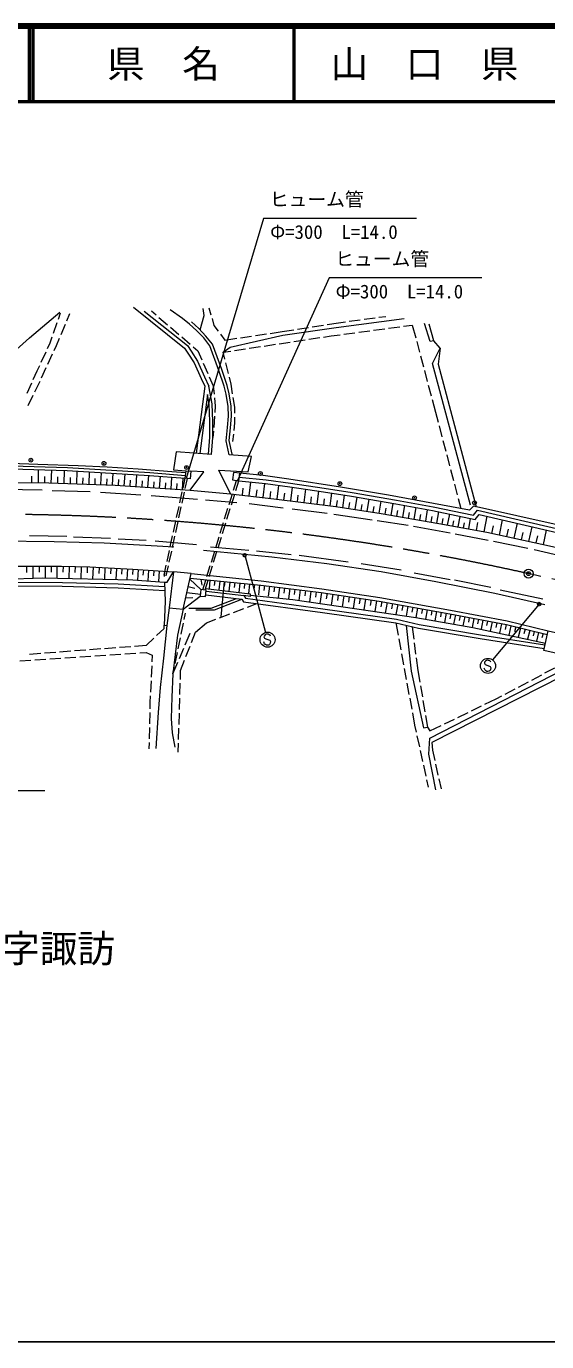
# Model space of a CAD drawing. Units: millimetres at full size, sheet at 1:1000; details may follow other scales. Extents: x 40000 to 680000, y 20000 to 380000.
# Drawn here: x 297383 to 366629, y 205000 to 380000 of the extents above; entities that cross this region are included whole.
import ezdxf
from ezdxf.enums import TextEntityAlignment as Align

# ---------------------------------------------------------------- set-up
doc = ezdxf.new("R2010")
doc.units = ezdxf.units.MM
doc.header["$LTSCALE"] = 1000
doc.header["$PDMODE"] = 32
doc.header["$PDSIZE"] = 500
doc.linetypes.add('CHAIN', pattern=[18.5, 12, -1.5, 3.5, -1.5])
for name, color, linetype, lineweight in [('M-BGD', 7, 'Continuous', 13), ('M-BMK', 2, 'CHAIN', 13), ('M-BMK-ROW', 30, 'Continuous', 13), ('M-BMK-SRVR', 3, 'Continuous', 13), ('M-STR-HTXT', 7, 'Continuous', 13), ('M-STR-STRC', 7, 'Continuous', 13), ('M-TTL', 2, 'Continuous', 140), ('M-TTL-BAND', 7, 'Continuous', 25), ('M-TTL-LINE', 7, 'Continuous', 50), ('M-TTL-TXT', 7, 'Continuous', 13)]:
    doc.layers.add(name, color=color, linetype=linetype, lineweight=lineweight)
doc.layers.add('M-BMK-HTXT', color=7, linetype='Continuous')
doc.styles.add('ＭＳ ゴシック', font='')
doc.styles.get('ＭＳ ゴシック').set_extended_font_data('MS Gothic')

msp = doc.modelspace()

# ---------------------------------------------------------------- linework, layer by layer
at = {"layer": 'M-BGD'}
for p, q in [((301656, 341054), (301940, 341872)), ((303134, 341768), (302729, 340792)), ((314033, 342140), (314653, 341607)), ((315032, 341281), (316170, 340303)), ((321692, 342533), (321956, 341600)), ((344304, 341290), (345211, 341412)), ((301001, 339164), (301492, 340581)), ((302538, 340330), (301964, 338944)), ((316549, 339977), (317686, 338999)), ((322093, 341119), (322358, 340185)), ((322358, 340185), (322927, 339421)), ((331436, 339379), (332964, 339622)), ((333458, 339700), (334940, 339935)), ((335433, 340014), (336915, 340249)), ((337409, 340328), (338937, 340570)), ((338937, 340570), (339844, 340692)), ((340340, 340759), (341826, 340958)), ((342322, 341024), (343809, 341224)), ((343600, 339560), (345086, 339758)), ((345582, 339824), (347069, 340022)), ((347565, 340087), (348750, 340245)), ((348750, 340245), (349198, 338560)), ((300217, 337149), (300553, 337873)), ((300553, 337873), (300837, 338691)), ((301772, 338482), (301367, 337506)), ((318065, 338673), (319202, 337695)), ((323226, 339021), (323795, 338257)), ((323795, 338257), (325389, 338491)), ((325884, 338564), (327368, 338782)), ((327863, 338854), (329347, 339072)), ((329841, 339145), (331436, 339379)), ((331015, 337765), (332499, 337988)), ((332993, 338062), (334476, 338285)), ((334971, 338359), (336454, 338583)), ((336949, 338657), (337954, 338808)), ((337954, 338808), (339139, 338966)), ((339634, 339032), (341121, 339230)), ((341617, 339296), (343104, 339494)), ((349327, 338077), (349713, 336627)), ((299375, 335335), (300007, 336696)), ((300839, 336361), (300210, 334999)), ((301367, 337506), (301048, 336815)), ((319582, 337369), (320202, 336835)), ((320202, 336835), (320727, 335643)), ((323582, 336647), (324588, 336798)), ((323808, 335734), (323582, 336647)), ((325082, 336872), (326565, 337095)), ((327060, 337170), (328543, 337393)), ((329038, 337467), (330521, 337690)), ((349842, 336144), (350228, 334695)), ((298828, 334158), (299164, 334882)), ((300001, 334545), (299372, 333183)), ((320928, 335185), (321532, 333812)), ((324288, 333792), (323928, 335248)), ((297478, 331213), (298103, 332576)), ((298311, 333031), (298828, 334158)), ((299163, 332729), (298844, 332038)), ((321733, 333355), (322258, 332162)), ((324634, 332394), (324408, 333307)), ((350356, 334211), (350742, 332762)), ((298246, 330864), (297567, 329527)), ((298844, 332038), (298473, 331309)), ((321131, 332146), (319973, 323213)), ((321486, 330996), (320468, 323149)), ((322258, 332162), (322363, 331055)), ((324840, 331098), (324634, 332394)), ((350871, 332279), (351257, 330829)), ((322410, 330558), (322515, 329451)), ((322515, 329451), (322457, 328624)), ((325125, 329309), (324919, 330604)), ((325134, 328519), (325125, 329309)), ((351385, 330346), (351834, 328661)), ((322422, 328125), (322317, 326629)), ((325148, 327229), (325139, 328019)), ((351834, 328661), (352185, 327327)), ((322281, 326130), (322223, 325303)), ((324868, 324752), (324980, 325742)), ((325036, 326239), (325148, 327229)), ((352313, 326844), (352695, 325393)), ((352822, 324910), (353204, 323459)), ((353331, 322975), (353713, 321525)), ((298993, 319253), (299001, 321011)), ((300708, 319238), (300763, 320952)), ((302420, 319183), (302475, 320895)), ((304097, 319130), (304150, 320806)), ((305730, 319078), (305782, 320711)), ((307322, 319027), (307372, 320619)), ((308872, 318978), (308922, 320528)), ((310423, 318884), (310529, 320435)), ((311989, 318778), (312095, 320343)), ((313570, 318670), (313677, 320251)), ((353841, 321041), (354223, 319591)), ((298114, 319257), (298118, 320136)), ((299851, 319250), (299855, 320107)), ((301564, 319210), (301592, 320066)), ((303259, 319156), (303285, 319995)), ((304913, 319104), (304939, 319920)), ((306526, 319052), (306551, 319848)), ((308097, 319002), (308122, 319778)), ((309648, 318937), (309701, 319712)), ((311206, 318831), (311259, 319614)), ((312779, 318724), (312833, 319515)), ((314349, 318617), (314402, 319396)), ((315128, 318564), (315234, 320123)), ((315895, 318512), (315947, 319279)), ((316661, 318460), (316766, 319993)), ((317416, 318408), (317467, 319163)), ((318170, 318357), (318272, 319866)), ((318239, 318548), (318525, 319863)), ((318536, 318499), (318825, 319829)), ((324956, 318280), (325357, 319579)), ((325260, 318247), (325659, 319540)), ((326131, 317638), (326239, 318557)), ((327051, 317530), (327267, 319369)), ((328909, 317312), (329128, 319170)), ((330749, 317092), (330983, 318929)), ((332573, 316859), (332805, 318683)), ((354350, 319107), (354732, 317657)), ((294267, 318417), (299486, 318323)), ((300841, 318261), (305888, 318090)), ((307275, 318027), (312634, 317669)), ((313989, 317591), (320158, 317093)), ((317814, 316594), (318133, 318060)), ((318110, 316545), (318429, 318011)), ((321233, 316999), (325377, 316625)), ((324366, 316369), (324809, 317802)), ((324670, 316336), (325113, 317769)), ((327980, 317421), (328089, 318350)), ((329829, 317204), (329937, 318124)), ((331661, 316975), (331777, 317888)), ((333465, 316745), (333579, 317638)), ((334357, 316632), (334584, 318416)), ((335229, 316521), (335341, 317393)), ((336102, 316409), (336324, 318154)), ((336953, 316301), (337062, 317152)), ((337805, 316192), (338022, 317895)), ((338644, 316084), (338771, 316921)), ((339481, 315957), (339735, 317631)), ((341137, 315706), (341388, 317361)), ((342758, 315460), (343004, 317080)), ((344344, 315219), (344584, 316805)), ((354859, 317173), (355211, 315840)), ((317388, 314640), (317707, 316106)), ((317685, 314591), (318004, 316056)), ((323776, 314458), (324219, 315891)), ((324080, 314425), (324523, 315858)), ((327060, 316516), (331578, 315955)), ((332761, 315815), (337419, 315208)), ((338307, 315099), (343402, 314351)), ((340309, 315831), (340435, 316659)), ((341947, 315583), (342070, 316393)), ((343551, 315339), (343671, 316132)), ((345130, 315089), (345264, 315875)), ((345915, 314955), (346184, 316526)), ((346693, 314822), (346826, 315600)), ((347471, 314690), (347736, 316245)), ((348239, 314559), (348371, 315327)), ((349008, 314427), (349270, 315964)), ((349767, 314298), (349897, 315057)), ((350526, 314168), (350785, 315686)), ((352007, 313915), (352259, 315396)), ((353449, 313651), (353718, 315093)), ((316963, 312686), (317282, 314151)), ((317259, 312637), (317578, 314102)), ((323187, 312547), (323629, 313980)), ((323491, 312514), (323933, 313947)), ((344072, 314242), (348215, 313619)), ((348901, 313494), (353793, 312606)), ((351266, 314042), (351393, 314782)), ((352728, 313785), (352863, 314506)), ((354156, 313519), (354287, 314226)), ((354862, 313388), (355125, 314801)), ((355554, 313259), (355683, 313951)), ((356247, 313130), (356504, 314514)), ((357279, 312938), (357472, 313970)), ((358312, 312746), (358696, 314811)), ((359321, 312538), (359538, 313545)), ((360328, 312321), (360763, 314334)), ((362313, 311892), (362742, 313877)), ((364271, 311469), (364694, 313427)), ((297812, 312247), (302766, 312154)), ((303654, 312084), (308585, 311920)), ((309613, 311827), (313329, 311640)), ((314520, 311569), (320035, 311055)), ((316538, 310731), (316857, 312197)), ((316834, 310682), (317153, 312148)), ((322597, 310636), (323039, 312069)), ((322901, 310603), (323343, 312036)), ((354431, 312497), (358856, 311656)), ((359557, 311516), (364121, 310565)), ((361320, 312106), (361535, 313099)), ((363292, 311680), (363504, 312659)), ((365237, 311260), (365445, 312226)), ((366202, 311052), (366619, 312982)), ((316112, 308777), (316431, 310243)), ((316408, 308728), (316728, 310194)), ((321905, 310728), (326976, 310284)), ((322007, 308725), (322449, 310158)), ((322311, 308692), (322753, 310125)), ((328027, 310237), (332607, 309747)), ((364962, 310394), (368966, 309475)), ((297426, 308183), (297426, 307345)), ((298265, 308183), (298265, 306565)), ((299074, 308183), (299074, 307374)), ((299883, 308183), (299883, 306603)), ((300673, 308183), (300673, 307393)), ((301464, 308183), (301464, 306570)), ((302270, 308177), (302245, 307371)), ((303076, 308152), (303026, 306538)), ((303882, 308127), (303857, 307320)), ((304689, 308102), (304639, 306506)), ((305487, 308077), (305462, 307279)), ((306284, 308042), (306201, 306474)), ((307069, 308001), (307027, 307216)), ((315720, 306974), (316006, 308289)), ((316013, 306910), (316302, 308240)), ((321417, 306814), (321859, 308247)), ((321721, 306781), (322163, 308214)), ((333706, 309653), (340202, 308765)), ((341931, 308532), (347282, 307690)), ((307853, 307959), (307773, 306442)), ((308612, 307919), (308571, 307160)), ((309370, 307879), (309293, 306411)), ((310105, 307840), (310066, 307106)), ((310839, 307801), (310764, 306381)), ((311549, 307764), (311512, 307053)), ((312259, 307717), (312167, 306322)), ((312956, 307671), (312910, 306974)), ((313654, 307625), (313561, 306224)), ((314354, 307579), (314308, 306878)), ((315055, 307532), (314962, 306125)), ((315759, 307486), (315712, 306782)), ((319141, 306428), (320595, 305060)), ((320585, 306434), (320722, 305671)), ((320868, 305037), (321269, 306336)), ((321174, 305010), (321573, 306303)), ((321818, 306314), (321707, 305171)), ((322478, 306250), (322400, 305608)), ((349011, 307293), (353802, 306405)), ((354339, 306358), (359177, 305377)), ((318747, 304689), (320541, 304436)), ((318921, 305455), (319787, 305251)), ((323137, 306186), (323023, 305011)), ((323721, 306130), (323265, 301436)), ((323797, 306122), (323719, 305480)), ((324457, 306058), (324339, 304851)), ((325116, 305994), (325038, 305351)), ((325776, 305930), (325655, 304691)), ((326435, 305866), (326357, 305223)), ((327095, 305802), (326971, 304532)), ((327754, 305738), (327677, 305095)), ((328414, 305674), (328286, 304355)), ((329072, 305599), (328993, 304941)), ((329731, 305519), (329569, 304179)), ((330401, 305439), (330320, 304769)), ((331071, 305358), (330907, 303996)), ((331752, 305276), (331670, 304595)), ((332433, 305194), (332266, 303810)), ((333125, 305111), (333041, 304419)), ((333816, 305027), (333646, 303614)), ((334523, 304942), (334438, 304236)), ((335229, 304857), (335055, 303409)), ((335953, 304770), (335866, 304046)), ((336677, 304681), (336454, 303206)), ((337415, 304570), (337303, 303832)), ((360438, 305026), (366117, 303811)), ((318237, 302434), (320521, 304203)), ((318586, 303977), (319538, 303989)), ((326809, 302724), (328064, 303203)), ((338152, 304458), (337931, 302991)), ((338886, 304347), (338775, 303613)), ((339620, 304236), (339399, 302777)), ((340350, 304126), (340240, 303396)), ((341080, 304016), (340860, 302564)), ((341806, 303906), (341696, 303180)), ((342531, 303796), (342313, 302352)), ((343253, 303687), (343144, 302965)), ((343975, 303578), (343758, 302142)), ((344692, 303460), (344564, 302745)), ((345407, 303332), (345157, 301937)), ((346104, 303207), (345979, 302510)), ((346801, 303082), (346560, 301733)), ((347476, 302961), (347355, 302287)), ((348151, 302841), (347917, 301535)), ((318403, 301082), (318582, 301943)), ((321349, 300640), (322605, 301119)), ((323072, 301297), (324473, 301832)), ((324940, 302011), (326342, 302546)), ((348803, 302724), (348687, 302071)), ((349456, 302607), (349230, 301343)), ((350088, 302494), (349975, 301862)), ((350720, 302380), (350494, 301120)), ((351350, 302268), (351237, 301638)), ((351980, 302155), (351755, 300899)), ((352608, 302042), (352496, 301414)), ((353236, 301930), (353012, 300678)), ((353862, 301816), (353742, 301191)), ((354486, 301696), (354249, 300460)), ((355104, 301577), (354986, 300959)), ((355723, 301459), (355489, 300242)), ((356331, 301342), (356214, 300733)), ((356939, 301225), (356709, 300027)), ((357538, 301110), (357423, 300511)), ((314721, 298942), (315719, 299881)), ((315719, 299881), (315723, 300306)), ((317995, 299124), (318301, 300593)), ((318531, 297720), (319189, 299279)), ((319346, 298003), (319877, 299378)), ((319877, 299378), (321349, 300640)), ((346559, 300618), (346859, 298992)), ((348713, 300117), (348930, 298452)), ((358137, 300995), (357902, 299773)), ((358748, 300877), (358630, 300267)), ((359358, 300760), (359118, 299511)), ((359983, 300640), (359863, 300016)), ((360607, 300520), (360362, 299244)), ((361245, 300397), (361122, 299759)), ((361877, 300245), (361569, 298984)), ((362507, 300091), (362353, 299461)), ((363137, 299937), (362839, 298711)), ((363751, 299788), (363601, 299175)), ((364364, 299639), (364073, 298445)), ((364961, 299493), (364816, 298896)), ((365558, 299348), (365275, 298186)), ((309788, 297391), (311284, 297504)), ((311783, 297542), (313359, 297661)), ((313359, 297661), (314357, 298599)), ((317588, 297166), (317893, 298634)), ((318625, 296137), (319166, 297536)), ((346949, 298500), (347221, 297025)), ((348995, 297956), (349188, 296468)), ((366139, 299206), (365997, 298626)), ((297822, 296488), (299318, 296601)), ((298501, 295724), (299997, 295821)), ((299817, 296638), (301312, 296751)), ((300496, 295853), (301993, 295950)), ((301811, 296789), (303307, 296902)), ((302492, 295982), (303989, 296079)), ((303805, 296940), (305301, 297052)), ((304488, 296112), (305985, 296209)), ((305800, 297090), (307295, 297203)), ((306484, 296241), (307981, 296338)), ((307794, 297241), (309290, 297354)), ((308480, 296370), (309977, 296467)), ((310475, 296500), (311972, 296597)), ((312471, 296629), (313336, 296685)), ((313336, 296685), (314153, 296335)), ((314153, 296335), (314106, 295427)), ((317180, 295208), (317486, 296676)), ((317752, 295877), (318336, 297259)), ((347311, 296533), (347582, 295058)), ((349253, 295973), (349470, 294307)), ((296505, 295594), (298002, 295691)), ((314081, 294928), (314003, 293430)), ((316899, 293858), (317558, 295417)), ((316899, 293858), (317078, 294718)), ((317880, 293110), (317914, 294295)), ((317914, 294295), (318445, 295670)), ((347673, 294566), (347944, 293091)), ((349470, 294307), (349740, 292754)), ((366402, 293968), (367728, 294669)), ((313977, 292930), (313899, 291432)), ((317822, 291111), (317865, 292611)), ((348035, 292599), (348306, 291124)), ((349826, 292261), (350083, 290783)), ((362867, 292097), (364192, 292799)), ((364634, 293032), (365960, 293734)), ((313873, 290933), (313826, 290025)), ((317764, 289112), (317807, 290611)), ((348397, 290632), (348668, 289157)), ((358415, 289806), (359888, 290521)), ((359888, 290521), (360657, 290928)), ((361099, 291162), (362425, 291863)), ((313826, 290025), (313811, 289202)), ((350169, 290291), (350426, 288813)), ((356616, 288933), (357965, 289588)), ((313801, 288702), (313773, 287202)), ((317706, 287113), (317749, 288612)), ((348759, 288666), (349058, 287039)), ((349058, 287039), (349264, 286088)), ((350512, 288320), (350782, 286767)), ((353017, 287186), (354367, 287841)), ((354816, 288060), (356166, 288715)), ((313763, 286702), (313735, 285203)), ((317648, 285114), (317691, 286613)), ((349370, 285600), (349687, 284134)), ((350782, 286767), (351094, 286253)), ((351094, 286253), (352567, 286968)), ((313725, 284703), (313709, 283879)), ((317599, 283429), (317633, 284614)), ((349793, 283645), (350110, 282179)), ((351351, 284718), (351421, 283690)), ((351421, 283690), (351722, 282340)), ((351831, 281852), (352157, 280388)), ((350216, 281690), (350534, 280224)), ((350640, 279736), (350845, 278785)), ((352265, 279900), (352566, 278549))]:
    msp.add_line(p, q, dxfattribs=at)
for points in [[(287331, 321987), (287682, 324518), (288277, 326481), (289504, 329145), (291011, 331529), (292834, 333912), (295183, 336191), (297812, 338574), (301842, 341974)], [(311632, 342627), (318446, 337198), (318893, 336496), (319715, 335217), (320660, 333143), (321131, 332146)], [(313075, 342117), (318823, 337537), (319314, 336765), (320155, 335457), (321113, 333354), (321692, 332131)], [(319115, 340372), (318165, 341135), (316514, 342288)], [(320512, 339623), (321047, 341525), (320922, 342459)], [(324379, 322986), (323991, 324856), (324147, 326616), (324287, 328143), (324241, 329420), (323991, 331040), (323727, 332115), (323010, 334203), (321795, 337505), (320985, 338534), (320050, 339531), (319115, 340372)], [(324770, 323067), (324395, 324879), (324546, 326580), (324688, 328132), (324640, 329458), (324384, 331119), (324111, 332228), (323387, 334337), (322148, 337703), (321288, 338795), (320330, 339817), (319383, 340669)], [(323582, 336647), (324531, 337330), (331526, 338904), (338622, 339940), (347665, 341131)], [(351631, 338173), (351101, 338049), (350369, 340479)], [(352464, 337173), (351631, 338173), (350976, 340370)], [(356484, 316271), (351413, 335140), (352464, 337173), (352184, 335035), (357226, 316067)], [(255615, 332692), (257519, 322289), (258874, 317779), (265016, 318172), (273273, 318718), (281358, 319130), (289584, 319294), (300403, 319247), (309213, 318967), (319167, 318289), (320990, 320719), (319291, 320801)], [(318610, 320602), (316764, 320716), (312246, 321074), (308133, 321354), (304285, 321541), (298926, 321697), (292788, 321915), (285715, 322009), (284999, 323613), (285926, 327471), (286673, 329480), (287047, 330298), (287795, 331467)], [(321620, 323069), (321823, 325321), (321823, 327420), (321708, 329745), (321486, 330996)], [(322018, 323033), (322223, 325303), (322223, 327430), (322106, 329790), (321692, 332131)], [(260502, 321800), (271605, 322373), (284540, 323071), (285375, 321700), (293975, 321579), (302848, 321283), (313825, 320643), (318571, 320261)], [(260522, 321400), (271626, 321974), (284323, 322659), (285148, 321304), (293966, 321179), (302830, 320883), (313798, 320244), (318525, 319863)], [(322018, 323033), (317321, 323383), (316948, 320976), (318641, 320875)], [(319167, 318289), (324565, 317822), (323000, 320953), (326926, 320743), (327370, 322752), (324379, 322986)], [(373794, 312371), (356897, 316140), (356359, 315626), (345564, 317636), (339184, 318687), (332314, 319762), (328902, 320229), (325787, 320540)], [(325659, 319540), (329229, 319160), (332470, 318734), (336925, 318064), (340664, 317488), (346568, 316459), (351413, 315571), (357115, 314387), (357629, 315057), (373523, 311389)], [(325712, 320037), (329288, 319656), (332539, 319229), (337000, 318558), (340745, 317981), (346656, 316952), (351509, 316062), (356909, 314941), (357428, 315617), (373636, 311876)], [(324565, 317822), (330337, 317144), (338586, 316093), (344592, 315181), (352256, 313873), (358659, 312681), (367422, 310788), (372984, 309433), (373919, 312821), (376699, 312120), (375858, 308568), (386584, 305998), (394996, 303988), (405683, 301463)], [(162365, 286554), (166922, 288237), (174843, 291111), (180802, 293284), (187415, 295411), (192813, 296953), (198749, 298635), (205151, 300411), (212396, 302187), (221299, 304174), (230295, 305973), (237142, 307188), (242984, 308029), (250322, 309128), (256724, 309805), (266446, 310717), (274297, 311184), (278690, 311394), (285163, 311581), (293646, 311558), (301100, 311464), (307760, 311301), (314817, 310880), (317006, 310761)], [(320963, 310304), (330076, 309400), (337391, 308512), (344611, 307461), (351879, 306129), (359730, 304586), (366390, 303091)], [(284786, 307984), (289799, 308160), (296318, 308183), (302067, 308183), (305829, 308066), (311578, 307762), (316991, 307404), (316415, 302621), (318237, 302434), (319312, 307186), (316991, 307404)], [(289454, 306259), (299555, 306609), (311578, 306364), (315761, 306060), (315878, 303466), (315723, 300306), (316103, 300298)], [(315761, 306060), (316134, 306042), (316991, 307404)], [(319173, 306571), (328585, 305658), (336640, 304687), (344355, 303520), (353739, 301840), (361264, 300394), (366706, 299068)], [(319312, 307186), (328640, 306226), (336710, 305182), (344437, 304014), (353831, 302331), (361371, 300882), (366824, 299554)], [(290196, 305577), (302172, 305517), (309603, 305307), (315818, 304956)], [(290199, 306077), (302180, 306017), (309624, 305806), (315788, 305459)], [(321241, 305227), (327158, 304509), (327158, 304151), (326319, 304258)], [(321322, 304870), (326319, 304258), (326571, 303912), (336845, 302508), (346651, 301110), (349671, 300408), (357838, 299055), (366385, 297719)], [(319013, 302579), (322004, 302579), (325359, 303872)], [(319963, 302361), (322409, 302361), (326042, 303788)], [(321261, 304374), (326042, 303788), (326292, 303446), (336776, 302012), (346559, 300618), (349574, 299917), (357758, 298562), (366308, 297225)], [(327158, 304338), (332852, 303730), (341358, 302492), (349210, 301346), (356781, 300015), (366464, 297930)], [(316415, 302621), (316103, 300298), (315636, 295952), (315215, 292026), (314911, 288708), (314631, 283917)], [(318237, 302434), (317495, 298975), (316899, 293858), (316736, 290750), (316666, 287899), (316782, 285983), (317133, 284090)], [(347937, 300298), (348609, 294194), (350214, 286666), (350782, 286767)], [(351071, 285302), (368947, 294486), (371541, 294977), (351351, 284718)], [(351865, 278432), (350954, 283153), (351071, 285302)]]:
    msp.add_lwpolyline(points, dxfattribs=at)
for points in [[(319176, 319789), (318525, 319863), (318641, 320875), (319291, 320801)], [(324815, 319648), (325659, 319540), (325787, 320540), (324943, 320648)], [(321315, 304998), (320595, 305060), (320521, 304203), (321241, 304140)], [(366824, 299554), (369400, 298983), (368824, 296385), (366248, 296956)]]:
    msp.add_lwpolyline(points, close=True, dxfattribs=at)
at = {"layer": 'M-BGD', "lineweight": 25}
for centre in [(326444, 309639), (365627, 303126)]:
    msp.add_circle(centre, 200, dxfattribs=at)
at = {"layer": 'M-BMK'}
msp.add_lwpolyline([(401821, 297214), (379000, 303833), (364218, 307180)], dxfattribs=at)
msp.add_arc((292445, -14921), 330000, 77.43818, 94.73524, dxfattribs=at)
at = {"layer": 'M-BMK-ROW'}
for centre in [(297994, 322280), (307716, 321856), (318706, 321297), (328526, 320508), (339114, 319159), (349052, 317263), (357027, 316602)]:
    msp.add_circle(centre, 250, dxfattribs=at)
for p in [(297994, 322280), (307716, 321856), (318706, 321297), (328526, 320508), (339114, 319159), (349052, 317263), (357027, 316602)]:
    msp.add_point(p, dxfattribs=at)
at = {"layer": 'M-BMK-SRVR'}
msp.add_circle((364218, 307180), 600, dxfattribs=at)
msp.add_point((364218, 307180), dxfattribs=at)
at = {"layer": 'M-STR-HTXT'}
for p, q in [((328961, 354448), (318667, 319847)), ((349285, 354448), (328961, 354448)), ((337668, 346533), (325489, 319562)), ((357993, 346533), (337668, 346533)), ((299843, 278286), (279519, 278286))]:
    msp.add_line(p, q, dxfattribs=at)
at = {"layer": 'M-STR-STRC'}
for p, q in [((326444, 309639), (329210, 299359)), ((365627, 303126), (359422, 295711)), ((329014, 297996), (328975, 298106)), ((329028, 298884), (329012, 298770)), ((329012, 298770), (329098, 298588)), ((329098, 297818), (329014, 297996)), ((329156, 299023), (329028, 298884)), ((329098, 298588), (329248, 298515)), ((329202, 297744), (329098, 297818)), ((329288, 299116), (329156, 299023)), ((329348, 297669), (329202, 297744)), ((329248, 298515), (329781, 298326)), ((329453, 299149), (329288, 299116)), ((329468, 297653), (329348, 297669)), ((329569, 299133), (329453, 299149)), ((329636, 297681), (329468, 297653)), ((329714, 299060), (329569, 299133)), ((329760, 297777), (329636, 297681)), ((329823, 298986), (329714, 299060)), ((329831, 297926), (329760, 297777)), ((329781, 298326), (329861, 298154)), ((329858, 298874), (329823, 298986)), ((329861, 298154), (329831, 297926)), ((358348, 294511), (358309, 294621)), ((358362, 295399), (358346, 295286)), ((358346, 295286), (358431, 295103)), ((358432, 294333), (358348, 294511)), ((358490, 295538), (358362, 295399)), ((358431, 295103), (358582, 295030)), ((358535, 294260), (358432, 294333)), ((358621, 295631), (358490, 295538)), ((358681, 294185), (358535, 294260)), ((358582, 295030), (359114, 294842)), ((358787, 295664), (358621, 295631)), ((358802, 294168), (358681, 294185)), ((358903, 295648), (358787, 295664)), ((358969, 294197), (358802, 294168)), ((359047, 295576), (358903, 295648)), ((359094, 294293), (358969, 294197)), ((359157, 295501), (359047, 295576)), ((359165, 294442), (359094, 294293)), ((359114, 294842), (359195, 294669)), ((359191, 295390), (359157, 295501)), ((359195, 294669), (359165, 294442))]:
    msp.add_line(p, q, dxfattribs=at)
for centre in [(329485, 298398), (358819, 294913)]:
    msp.add_circle(centre, 1000, dxfattribs=at)
at = {"layer": 'M-TTL'}
msp.add_line((680000, 380000), (40000, 380000), dxfattribs=at)
at = {"layer": 'M-TTL-BAND'}
msp.add_line((40000, 205000), (579000, 205000), dxfattribs=at)
at = {"layer": 'M-TTL-LINE'}
for p, q in [((297750, 380000), (297750, 370000)), ((298250, 380000), (298250, 370000)), ((333000, 380000), (333000, 370000)), ((40000, 370000), (680000, 370000))]:
    msp.add_line(p, q, dxfattribs=at)

# ---------------------------------------------------------------- texts
at = {"layer": 'M-BMK-HTXT', "style": 'ＭＳ ゴシック'}
msp.add_text('字諏訪', height=3666, dxfattribs=at).set_placement((301682, 257307), align=Align.MIDDLE_CENTER)
at = {"layer": 'M-STR-HTXT', "style": 'ＭＳ ゴシック'}
for p in [(336033, 355514), (344741, 347599)]:
    msp.add_text('ヒューム管', height=1833, dxfattribs=at).set_placement(p, align=Align.BOTTOM_CENTER)
for p in [(329830, 351166), (338537, 343250)]:
    msp.add_text('Φ=300\u3000L=14.0', height=1833, dxfattribs=at).set_placement(p, align=Align.BOTTOM_LEFT)
at = {"layer": 'M-TTL-TXT', "style": 'ＭＳ ゴシック'}
for s, p in [('県\u3000名', (315625, 375000)), ('山\u3000口\u3000県', (350375, 375000))]:
    msp.add_text(s, height=3666, dxfattribs=at).set_placement(p, align=Align.MIDDLE_CENTER)

doc.saveas('drawing.dxf')
